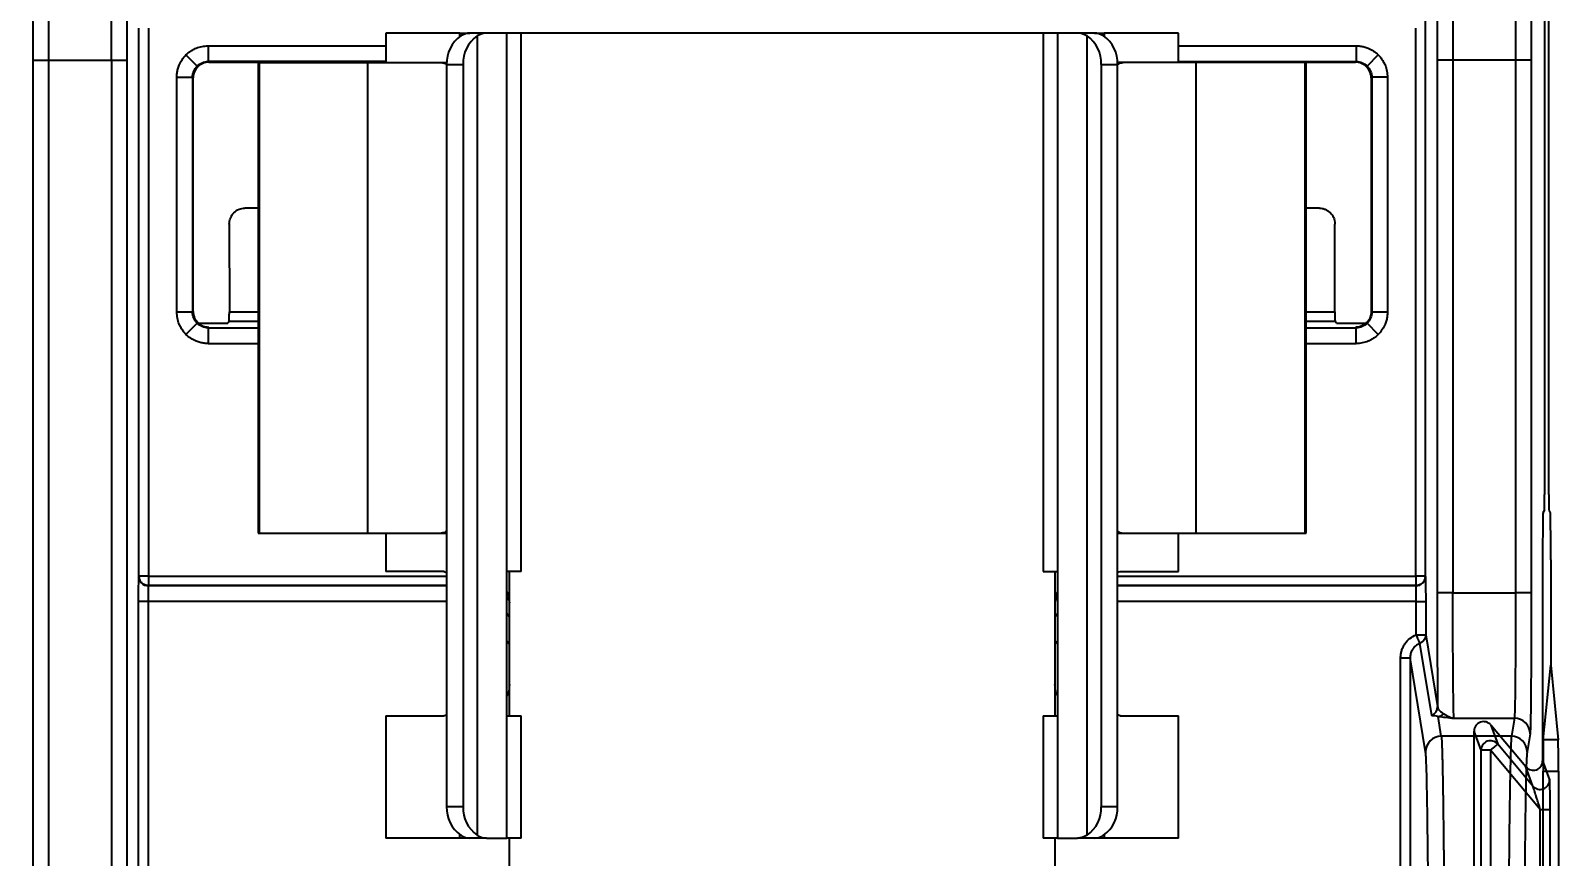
# Model space of a CAD drawing. Header units: inches. Extents: x 897.4 to 914.4, y -8.5 to 2.5.
# Drawn here: x 902.422 to 903.381, y -1.196 to -0.677 of the extents above; entities that cross this region are included whole.
import ezdxf

# ---------------------------------------------------------------- set-up
doc = ezdxf.new("R2010")
doc.units = ezdxf.units.IN
doc.header["$LTSCALE"] = 4
doc.header["$MEASUREMENT"] = 0
doc.layers.get('0').update_dxf_attribs({"linetype": 'CONTINUOUS'})
doc.layers.get('DEFPOINTS').update_dxf_attribs({"linetype": 'CONTINUOUS'})
doc.layers.add('DIMENSIONS', color=140, linetype='CONTINUOUS')
doc.styles.get("Standard").update_dxf_attribs({"font": 'romans.shx'})
doc.dimstyles.get("Standard").update_dxf_attribs({"dimtxt": 0.15, "dimasz": 0.18, "dimexe": 0.0625, "dimexo": 0.125, "dimgap": 0.0625, "dimtad": 0, "dimtih": 1, "dimtoh": 1, "dimzin": 0, "dimdsep": 46, "dimtxsty": 'Standard', "dimcen": 0.09, "dimadec": 0, "dimazin": 0, "dimtfac": 1, "dimtofl": 0, "dimtmove": 0, "dimatfit": 3, "dimfxl": 1, "dimtolj": 1, "dimtzin": 0, "dimarcsym": 0})

# ---------------------------------------------------------------- blocks, each defined once
blk = doc.blocks.new('*D13')
at = {"layer": 'DEFPOINTS', "color": 0}
for p in [(901.68601, -0.17773), (902.1819, -0.17773), (901.68601, -2.29483)]:
    blk.add_point(p, dxfattribs=at)
at = {"layer": 'DIMENSIONS', "color": 0, "lineweight": -2}
for p, q in [((901.68601, -0.30273), (901.68601, -2.35733)), ((902.1819, -0.30273), (902.1819, -2.35733)), ((901.86601, -2.29483), (902.0019, -2.29483)), ((902.1819, -2.29483), (902.3619, -2.29483))]:
    blk.add_line(p, q, dxfattribs=at)
at = {"layer": 'DIMENSIONS', "color": 0}
for points in [[(901.86601, -2.26483), (901.86601, -2.32483), (901.68601, -2.29483)], [(902.0019, -2.26483), (902.0019, -2.32483), (902.1819, -2.29483)]]:
    blk.add_solid(points, dxfattribs=at)
at = {"layer": 'DIMENSIONS', "color": 0, "insert": (902.83154, -2.29483), "char_height": 0.15, "attachment_point": 5}
blk.add_mtext('\\A1;0.50\\P [12.6]', dxfattribs=at)

msp = doc.modelspace()

# ---------------------------------------------------------------- linework, layer by layer
for p, q in [((903.37248, -0.57055), (903.37248, -0.96845)), ((903.37524, -0.96845), (903.37524, -0.57055)), ((903.29768, -0.6698), (903.29768, -1.01971)), ((902.4901, -1.01971), (902.4901, -0.67571)), ((902.49601, -0.67571), (902.49601, -1.01971)), ((902.6451, -0.67891), (902.6451, -0.69741)), ((902.69164, -0.67891), (902.6451, -0.67891)), ((902.69164, -0.67891), (902.69784, -0.67891)), ((902.69164, -0.68101), (902.69164, -0.67891)), ((902.70838, -0.67891), (902.69784, -0.67891)), ((902.70248, -0.68069), (902.70248, -1.18225)), ((902.72111, -0.67891), (902.70838, -0.67891)), ((902.72111, -1.18403), (902.72111, -0.67891)), ((902.73011, -0.67891), (902.72111, -0.67891)), ((902.73011, -1.0167), (902.73011, -0.67891)), ((903.05767, -0.67891), (902.73011, -0.67891)), ((903.05767, -0.67891), (903.05767, -1.0167)), ((903.06667, -0.67891), (903.05767, -0.67891)), ((903.06667, -0.67891), (903.06667, -1.18403)), ((903.0794, -0.67891), (903.06667, -0.67891)), ((903.08994, -0.67891), (903.0794, -0.67891)), ((903.0853, -1.18225), (903.0853, -0.68069)), ((903.08994, -0.67891), (903.09615, -0.67891)), ((903.14268, -0.67891), (903.09615, -0.67891)), ((903.09615, -0.67891), (903.09615, -0.68101)), ((903.14268, -0.69741), (903.14268, -0.67891)), ((903.29178, -1.01971), (903.29178, -0.67571)), ((902.53354, -0.68687), (902.53354, -0.69671)), ((902.53354, -0.68687), (902.6451, -0.68687)), ((903.14268, -0.68687), (903.25424, -0.68687)), ((903.25424, -0.68687), (903.25424, -0.69671)), ((902.42361, -1.31346), (902.42361, -0.69583)), ((902.42361, -0.69583), (902.43345, -0.69583)), ((902.43345, -0.69583), (902.47284, -0.69583)), ((902.43345, -1.31346), (902.43345, -0.69583)), ((902.47284, -0.69583), (902.47284, -1.31346)), ((902.47284, -0.69583), (902.48268, -0.69583)), ((902.48268, -1.31346), (902.48268, -0.69583)), ((902.53354, -0.69671), (902.53397, -0.69714)), ((902.6451, -0.69671), (902.53354, -0.69671)), ((902.53397, -0.69714), (902.6451, -0.69714)), ((902.56494, -0.69741), (902.56494, -0.99269)), ((902.56525, -0.69741), (902.56494, -0.69741)), ((902.56525, -0.99269), (902.56525, -0.69741)), ((902.56525, -0.69741), (902.56527, -0.69741)), ((902.56527, -0.99269), (902.56527, -0.69741)), ((902.56554, -0.69741), (902.56527, -0.69741)), ((902.56554, -0.69741), (902.56554, -0.99269)), ((902.56554, -0.69741), (902.63387, -0.69741)), ((902.63387, -0.99269), (902.63387, -0.69741)), ((902.63387, -0.69741), (902.67976, -0.69741)), ((902.67976, -0.69741), (902.6833, -0.69741)), ((902.68327, -0.69859), (902.69361, -0.69859)), ((902.68327, -0.69859), (902.68327, -1.16434)), ((902.69361, -0.69859), (902.69361, -1.16434)), ((903.09418, -0.69859), (903.09418, -1.16434)), ((903.09418, -0.69859), (903.10451, -0.69859)), ((903.10803, -0.69741), (903.10449, -0.69741)), ((903.10451, -1.16434), (903.10451, -0.69859)), ((903.15391, -0.69741), (903.10803, -0.69741)), ((903.14268, -0.69671), (903.25424, -0.69671)), ((903.14268, -0.69714), (903.25381, -0.69714)), ((903.15391, -0.99269), (903.15391, -0.69741)), ((903.22224, -0.69741), (903.15391, -0.69741)), ((903.22224, -0.99269), (903.22224, -0.69741)), ((903.22285, -0.69741), (903.22224, -0.69741)), ((903.22285, -0.99269), (903.22285, -0.69741)), ((903.25381, -0.69714), (903.25424, -0.69671)), ((903.26816, -0.69263), (903.2612, -0.69959)), ((903.30511, -0.69583), (903.30511, -1.03021)), ((903.31495, -0.69583), (903.30511, -0.69583)), ((903.31495, -0.69583), (903.31495, -1.03021)), ((903.35433, -0.69583), (903.31495, -0.69583)), ((903.35433, -0.69583), (903.35433, -1.03021)), ((903.36417, -0.69583), (903.35433, -0.69583)), ((903.36417, -0.69583), (903.36417, -1.03021)), ((902.51386, -0.85402), (902.51386, -0.70655)), ((902.51386, -0.70655), (902.5237, -0.70655)), ((902.5237, -0.70655), (902.5237, -0.85402)), ((902.52413, -0.70698), (902.5237, -0.70655)), ((902.52413, -0.85359), (902.52413, -0.70698)), ((903.26408, -0.70655), (903.26365, -0.70698)), ((903.26365, -0.70698), (903.26365, -0.85359)), ((903.26408, -0.70655), (903.26408, -0.85402)), ((903.27392, -0.70655), (903.26408, -0.70655)), ((903.27392, -0.70655), (903.27392, -0.85402)), ((902.56494, -0.78873), (902.55664, -0.78873)), ((903.23114, -0.78873), (903.22285, -0.78873)), ((902.54681, -0.79879), (902.54684, -0.85379)), ((903.24095, -0.85379), (903.24097, -0.79879)), ((902.5237, -0.85402), (902.52413, -0.85359)), ((903.26365, -0.85359), (903.26408, -0.85402)), ((902.5237, -0.85402), (902.51386, -0.85402)), ((902.52763, -0.86094), (902.54579, -0.86094)), ((902.54678, -0.85995), (902.54579, -0.86094)), ((902.56494, -0.85995), (902.54678, -0.85995)), ((902.54684, -0.85379), (902.56494, -0.85379)), ((903.22285, -0.85379), (903.24095, -0.85379)), ((903.241, -0.85995), (903.22285, -0.85995)), ((903.24095, -0.85379), (903.24095, -0.85404)), ((903.24199, -0.86094), (903.241, -0.85995)), ((903.24199, -0.86094), (903.26014, -0.86094)), ((903.26816, -0.86794), (903.2612, -0.86098)), ((903.27392, -0.85402), (903.26408, -0.85402)), ((902.53354, -0.86343), (902.53397, -0.86343)), ((902.53397, -0.86343), (902.53354, -0.86386)), ((902.53354, -0.86386), (902.53354, -0.87371)), ((902.53354, -0.86386), (902.56494, -0.86386)), ((903.22285, -0.86386), (903.25424, -0.86386)), ((903.25424, -0.86386), (903.25381, -0.86343)), ((903.25381, -0.86343), (903.25424, -0.86343)), ((903.25424, -0.87371), (903.25424, -0.86386)), ((902.53354, -0.87371), (902.56494, -0.87371)), ((903.22285, -0.87371), (903.25424, -0.87371)), ((903.3724, -0.97829), (903.37155, -0.97998)), ((903.37617, -0.97998), (903.37533, -0.97829)), ((902.56494, -0.99269), (902.56525, -0.99269)), ((902.56527, -0.99269), (902.56525, -0.99269)), ((902.56527, -0.99269), (902.56554, -0.99269)), ((902.56554, -0.99269), (902.63387, -0.99269)), ((902.63387, -0.99269), (902.67976, -0.99269)), ((902.6451, -0.99269), (902.6451, -1.0167)), ((902.67976, -0.99269), (902.68327, -0.99269)), ((903.10451, -0.99269), (903.10803, -0.99269)), ((903.10803, -0.99269), (903.15391, -0.99269)), ((903.14268, -1.0167), (903.14268, -0.99269)), ((903.15391, -0.99269), (903.22224, -0.99269)), ((903.22224, -0.99269), (903.22285, -0.99269)), ((902.68161, -1.0167), (902.6451, -1.0167)), ((902.68161, -1.0167), (902.68327, -1.01728)), ((902.73011, -1.0167), (902.72111, -1.0167)), ((902.72263, -1.03639), (902.72263, -1.0167)), ((903.05767, -1.0167), (903.06667, -1.0167)), ((903.06515, -1.0167), (903.06515, -1.03639)), ((903.10451, -1.01708), (903.10617, -1.0167)), ((903.10617, -1.0167), (903.14268, -1.0167)), ((903.3713, -1.0095), (903.3713, -1.1356)), ((903.37642, -1.0095), (903.37642, -1.07558)), ((902.49002, -1.01979), (902.4901, -1.01971)), ((902.49601, -1.01971), (902.4901, -1.01971)), ((902.49601, -1.02561), (902.49592, -1.0257)), ((902.68327, -1.0257), (902.49592, -1.0257)), ((902.49601, -1.01971), (902.49601, -1.02561)), ((902.49601, -1.01971), (902.68327, -1.01971)), ((902.68327, -1.02561), (902.49601, -1.02561)), ((903.10451, -1.01971), (903.29178, -1.01971)), ((903.29178, -1.02561), (903.10451, -1.02561)), ((903.29186, -1.0257), (903.10451, -1.0257)), ((903.29768, -1.01971), (903.29178, -1.01971)), ((903.29178, -1.01971), (903.29178, -1.02561)), ((903.29186, -1.0257), (903.29178, -1.02561)), ((903.29768, -1.01971), (903.29777, -1.01979)), ((902.48988, -1.20674), (902.48988, -1.03554)), ((902.49579, -1.03554), (902.48988, -1.03554)), ((902.49579, -1.03554), (902.49579, -1.20674)), ((902.68327, -1.03554), (902.49579, -1.03554)), ((902.72111, -1.03286), (902.72241, -1.03473)), ((903.06537, -1.03473), (903.06667, -1.03286)), ((903.292, -1.03554), (903.10451, -1.03554)), ((903.292, -1.0564), (903.292, -1.03554)), ((903.292, -1.03554), (903.2979, -1.03554)), ((903.2979, -1.03554), (903.2979, -1.0564)), ((903.31495, -1.03021), (903.30511, -1.03021)), ((903.31495, -1.03021), (903.35433, -1.03021)), ((903.36417, -1.03021), (903.35433, -1.03021)), ((902.72263, -1.04533), (902.72111, -1.04316)), ((902.72263, -1.04548), (902.72111, -1.0433)), ((902.72263, -1.08757), (902.72263, -1.03639)), ((903.06515, -1.03639), (903.06515, -1.08757)), ((903.06667, -1.04316), (903.06515, -1.04533)), ((903.06667, -1.0433), (903.06515, -1.04548)), ((902.72263, -1.06264), (902.72111, -1.06046)), ((903.06667, -1.06046), (903.06515, -1.06264)), ((903.292, -1.0564), (903.2979, -1.0564)), ((903.30173, -1.10701), (903.29421, -1.06187)), ((903.2979, -1.0564), (903.30542, -1.10155)), ((903.28215, -1.07102), (903.28806, -1.07102)), ((903.28215, -1.20674), (903.28215, -1.07102)), ((903.28806, -1.07102), (903.28806, -1.20674)), ((903.29788, -1.12998), (903.28806, -1.07102)), ((903.37176, -1.12237), (903.37642, -1.07558)), ((903.37642, -1.07558), (903.38109, -1.12237)), ((902.72263, -1.10726), (902.72263, -1.08757)), ((903.06515, -1.08757), (903.06515, -1.10726)), ((902.6451, -1.10726), (902.6451, -1.18403)), ((902.6451, -1.10726), (902.68161, -1.10726)), ((902.68327, -1.10688), (902.68161, -1.10726)), ((902.72111, -1.10726), (902.73011, -1.10726)), ((902.73011, -1.18403), (902.73011, -1.10726)), ((903.05767, -1.10726), (903.05767, -1.18403)), ((903.05767, -1.10726), (903.06667, -1.10726)), ((903.10617, -1.10726), (903.10451, -1.10668)), ((903.10617, -1.10726), (903.14268, -1.10726)), ((903.14268, -1.18403), (903.14268, -1.10726)), ((903.30772, -1.12016), (903.30564, -1.10766)), ((903.31568, -1.10884), (903.3536, -1.10884)), ((903.3536, -1.10884), (903.35171, -1.12016)), ((903.35171, -1.12016), (903.30772, -1.12016)), ((903.33272, -1.12885), (903.32836, -1.11687)), ((903.32836, -1.3252), (903.32836, -1.11687)), ((903.33879, -1.11308), (903.34315, -1.12506)), ((903.36087, -1.1394), (903.33879, -1.11308)), ((903.36344, -1.11867), (903.36156, -1.12998)), ((903.33272, -1.31322), (903.33272, -1.12885)), ((903.33862, -1.12885), (903.33272, -1.12885)), ((903.33862, -1.12885), (903.33862, -1.31322)), ((903.36986, -1.16608), (903.33862, -1.12885)), ((903.36523, -1.15138), (903.34315, -1.12506)), ((903.38109, -1.12237), (903.37176, -1.12237)), ((903.36523, -1.15138), (903.36087, -1.1394)), ((903.3713, -1.1356), (903.37566, -1.14758)), ((903.3716, -1.30009), (903.3716, -1.14198)), ((903.3716, -1.14198), (903.38125, -1.14198)), ((903.38125, -1.14198), (903.38125, -1.30009)), ((902.69361, -1.16434), (902.68327, -1.16434)), ((903.10451, -1.16434), (903.09418, -1.16434)), ((903.36986, -1.27599), (903.36986, -1.16608)), ((903.36986, -1.16608), (903.37576, -1.16608)), ((903.37576, -1.16608), (903.37576, -1.27599)), ((902.69164, -1.18403), (902.6451, -1.18403)), ((902.69164, -1.18403), (902.69164, -1.18193)), ((902.69784, -1.18403), (902.69164, -1.18403)), ((902.70838, -1.18403), (902.69784, -1.18403)), ((902.70838, -1.18403), (902.72111, -1.18403)), ((902.73011, -1.18403), (902.72111, -1.18403)), ((902.72263, -1.21273), (902.72263, -1.18403)), ((903.06667, -1.18403), (903.05767, -1.18403)), ((903.06515, -1.18403), (903.06515, -1.21273)), ((903.06667, -1.18403), (903.0794, -1.18403)), ((903.08994, -1.18403), (903.0794, -1.18403)), ((903.09615, -1.18403), (903.08994, -1.18403)), ((903.09615, -1.18193), (903.09615, -1.18403)), ((903.14268, -1.18403), (903.09615, -1.18403))]:
    msp.add_line(p, q)
at = {"flags": 128}
for points in [[(902.51962, -0.69263), (902.52097, -0.69398), (902.52227, -0.69528), (902.52346, -0.69647), (902.52451, -0.69752), (902.52538, -0.69839), (902.52603, -0.69904), (902.52643, -0.69944), (902.52658, -0.69959)], [(902.52658, -0.86098), (902.52643, -0.86113), (902.52603, -0.86154), (902.52538, -0.86218), (902.52451, -0.86305), (902.52346, -0.8641), (902.52227, -0.8653), (902.52097, -0.86659), (902.51962, -0.86794)], [(903.34315, -1.12506), (903.34305, -1.12513), (903.34279, -1.12535), (903.34237, -1.12571), (903.34181, -1.12618), (903.34112, -1.12675), (903.34034, -1.12741), (903.3395, -1.12812), (903.33862, -1.12885)]]:
    msp.add_lwpolyline(points, dxfattribs=at)
for centre, radius, start, end in [((902.70387, -0.69765), 0.02062, 124.64028, 182.61467), ((902.7142, -0.69765), 0.02062, 124.64055, 182.61458), ((903.07358, -0.69765), 0.02062, 357.38527, 55.35969), ((903.08392, -0.69765), 0.02062, 357.38531, 55.35965), ((902.49592, -1.01979), 0.00591, 180.00471, 269.99494), ((903.29186, -1.01979), 0.00591, 270.00514, 359.99478), ((903.29952, -1.10154), 0.0059, 291.9697, 359.94907), ((903.30549, -1.10223), 0.00543, 271.56876, 314.80381), ((903.3536, -1.11868), 0.00984, 0.06882, 90.00764), ((903.30772, -1.13), 0.00984, 89.99228, 179.9312), ((903.35172, -1.13), 0.00984, 0.06871, 90.00775), ((903.33862, -1.12885), 0.00591, 40.02152, 179.97846), ((903.36975, -1.14758), 0.00591, 220.02168, 359.9783), ((902.70387, -1.16528), 0.02062, 177.38531, 235.35977), ((902.7142, -1.16528), 0.02062, 177.38539, 235.35949), ((903.07358, -1.16528), 0.02062, 304.64026, 2.61476), ((903.08392, -1.16528), 0.02062, 304.6403, 2.61472)]:
    msp.add_arc(centre, radius, start, end)
for centre, major_axis, ratio, start_param, end_param in [((903.3724, -0.96845), (0, 0.00984), 0.008727, 3.159046, 4.712389), ((903.37533, -0.96845), (0, 0.00984), 0.008727, 1.570796, 3.124139), ((903.37156, -1.0095), (0, 0.02953), 0.008727, 0.017453, 1.570796), ((903.37617, -1.0095), (0, 0.02953), 0.008727, 4.712389, 6.265732), ((903.33426, -1.11687), (-0.00202, 0.00555), 0.999675, 5.061559, 7.504811), ((903.37177, -1.14198), (0, 0.01969), 0.008727, 0.08727, 1.570796), ((903.38107, -1.14198), (0, 0.01969), 0.008727, 4.712389, 6.195916), ((903.36539, -1.1356), (0.00202, -0.00555), 0.999675, 5.061559, 7.504811)]:
    msp.add_ellipse(centre, major_axis=major_axis, ratio=ratio, start_param=start_param, end_param=end_param)
for points, knots in [([(902.43345, -0.69583), (902.43345, -0.6863), (902.43344, -0.67678), (902.43339, -0.65897), (902.43335, -0.65069), (902.43325, -0.63644), (902.43319, -0.63048), (902.43306, -0.62165), (902.43299, -0.61878), (902.43292, -0.61765)], [0, 0, 0, 0, 0.25, 0.25, 0.5, 0.5, 0.75, 0.75, 1, 1, 1, 1]), ([(902.47284, -0.69583), (902.47284, -0.69394), (902.47284, -0.69011), (902.47284, -0.68429), (902.47285, -0.67834), (902.47287, -0.6723), (902.47289, -0.66622), (902.47291, -0.66016), (902.47294, -0.65419), (902.47297, -0.64837), (902.473, -0.64278), (902.47304, -0.63751), (902.47309, -0.63264), (902.47313, -0.62825), (902.47319, -0.62445), (902.47324, -0.62134), (902.4733, -0.61894), (902.47334, -0.61808), (902.47337, -0.61765)], [0, 0, 0, 0, 0.049462, 0.100663, 0.153603, 0.208281, 0.264698, 0.322853, 0.382746, 0.444378, 0.507748, 0.572856, 0.639702, 0.708287, 0.778608, 0.850668, 0.924465, 1, 1, 1, 1]), ([(903.31442, -0.61765), (903.31443, -0.61792), (903.31446, -0.61845), (903.3145, -0.61977), (903.31454, -0.62142), (903.31458, -0.62342), (903.31462, -0.62574), (903.31465, -0.62834), (903.31468, -0.6312), (903.31471, -0.63429), (903.31474, -0.63759), (903.31477, -0.64106), (903.31479, -0.64469), (903.31481, -0.64844), (903.31484, -0.65229), (903.31486, -0.65623), (903.31487, -0.66022), (903.31489, -0.66425), (903.3149, -0.6683), (903.31491, -0.67235), (903.31492, -0.67638), (903.31493, -0.68038), (903.31494, -0.68433), (903.31494, -0.68823), (903.31495, -0.69205), (903.31495, -0.69458), (903.31495, -0.69583)], [0, 0, 0, 0, 0.050554, 0.100335, 0.149343, 0.197578, 0.245041, 0.291731, 0.337648, 0.382793, 0.427164, 0.470763, 0.513589, 0.555643, 0.596923, 0.637431, 0.677166, 0.716128, 0.754317, 0.791733, 0.828376, 0.864247, 0.899344, 0.933669, 0.967221, 1, 1, 1, 1]), ([(903.35486, -0.61765), (903.35479, -0.61878), (903.35472, -0.62165), (903.35459, -0.63048), (903.35453, -0.63644), (903.35443, -0.65069), (903.3544, -0.65897), (903.35434, -0.67678), (903.35433, -0.6863), (903.35433, -0.69583)], [0, 0, 0, 0, 0.25, 0.25, 0.5, 0.5, 0.75, 0.75, 1, 1, 1, 1]), ([(902.42361, -0.69583), (902.42361, -0.69421), (902.42361, -0.69099), (902.4236, -0.68619), (902.4236, -0.68144), (902.42359, -0.67676), (902.42357, -0.6696), (902.42353, -0.6603), (902.42346, -0.64984), (902.42338, -0.64096), (902.42329, -0.6349), (902.42322, -0.63103), (902.42315, -0.62864), (902.4231, -0.62783), (902.42308, -0.62742)], [0, 0, 0, 0, 0.04854, 0.096737, 0.144829, 0.193058, 0.241663, 0.370746, 0.500036, 0.629122, 0.758414, 0.839083, 0.919241, 1, 1, 1, 1]), ([(902.48268, -0.69583), (902.48268, -0.68749), (902.48269, -0.67916), (902.48274, -0.66358), (902.48278, -0.65633), (902.48288, -0.64387), (902.48294, -0.63865), (902.48306, -0.63092), (902.48314, -0.62841), (902.48321, -0.62742)], [0, 0, 0, 0, 0.25, 0.25, 0.5, 0.5, 0.75, 0.75, 1, 1, 1, 1]), ([(903.30458, -0.62742), (903.30465, -0.62841), (903.30472, -0.63092), (903.30485, -0.63865), (903.30491, -0.64387), (903.305, -0.65633), (903.30504, -0.66358), (903.30509, -0.67916), (903.30511, -0.68749), (903.30511, -0.69583)], [0, 0, 0, 0, 0.25, 0.25, 0.5, 0.5, 0.75, 0.75, 1, 1, 1, 1]), ([(903.3647, -0.62742), (903.36469, -0.62764), (903.36466, -0.62809), (903.36462, -0.62918), (903.36458, -0.63057), (903.36454, -0.6323), (903.36448, -0.63547), (903.36441, -0.64095), (903.36432, -0.64983), (903.36426, -0.66029), (903.36421, -0.67056), (903.36419, -0.67983), (903.36418, -0.68777), (903.36417, -0.69314), (903.36417, -0.69583)], [0, 0, 0, 0, 0.048542, 0.09674, 0.144834, 0.193065, 0.241671, 0.370757, 0.500048, 0.629132, 0.758422, 0.839089, 0.919244, 1, 1, 1, 1]), ([(902.51962, -0.69263), (902.52025, -0.69205), (902.52151, -0.69088), (902.52367, -0.68946), (902.52636, -0.68813), (902.52967, -0.68708), (902.53225, -0.68694), (902.53354, -0.68687)], [0, 0, 0, 0, 0.1665538, 0.332327, 0.5001878, 0.7493631, 1, 1, 1, 1]), ([(903.25424, -0.68687), (903.2551, -0.6869), (903.25681, -0.68696), (903.25934, -0.68749), (903.26219, -0.68845), (903.26527, -0.69005), (903.26719, -0.69177), (903.26816, -0.69263)], [0, 0, 0, 0, 0.166559, 0.332336, 0.500198, 0.749371, 1, 1, 1, 1]), ([(902.51386, -0.70655), (902.51389, -0.70569), (902.51395, -0.70398), (902.51448, -0.70145), (902.51544, -0.69861), (902.51704, -0.69552), (902.51876, -0.6936), (902.51962, -0.69263)], [0, 0, 0, 0, 0.1665593, 0.3323359, 0.5001978, 0.7493706, 1, 1, 1, 1]), ([(902.53397, -0.69714), (902.53333, -0.69718), (902.53204, -0.69725), (902.53018, -0.69784), (902.52847, -0.69875), (902.52697, -0.69998), (902.52574, -0.70148), (902.52483, -0.70319), (902.52424, -0.70505), (902.52417, -0.70634), (902.52413, -0.70698)], [0, 0, 0, 0, 0.125002, 0.250002, 0.375001, 0.5, 0.624999, 0.749998, 0.874998, 1, 1, 1, 1]), ([(903.10451, -0.69879), (903.10491, -0.69846), (903.10603, -0.6975), (903.10724, -0.69745), (903.10803, -0.69741)], [0, 0, 0, 0, 0.350264, 1, 1, 1, 1]), ([(903.26365, -0.70698), (903.26361, -0.70634), (903.26354, -0.70505), (903.26296, -0.70319), (903.26205, -0.70148), (903.26081, -0.69998), (903.25931, -0.69875), (903.2576, -0.69784), (903.25574, -0.69725), (903.25445, -0.69718), (903.25381, -0.69714)], [0, 0, 0, 0, 0.125002, 0.250002, 0.375001, 0.5, 0.624999, 0.749998, 0.874998, 1, 1, 1, 1]), ([(903.26816, -0.69263), (903.26874, -0.69326), (903.26991, -0.69452), (903.27133, -0.69668), (903.27266, -0.69937), (903.27371, -0.70268), (903.27385, -0.70526), (903.27392, -0.70655)], [0, 0, 0, 0, 0.166554, 0.332327, 0.500188, 0.749363, 1, 1, 1, 1]), ([(902.54681, -0.79879), (902.54685, -0.79814), (902.54692, -0.79691), (902.54741, -0.79521), (902.54807, -0.79378), (902.54884, -0.79262), (902.55027, -0.79097), (902.5528, -0.78917), (902.55538, -0.78888), (902.55664, -0.78873)], [0, 0, 0, 0, 0.124614, 0.237435, 0.338467, 0.427718, 0.505205, 0.759277, 1, 1, 1, 1]), ([(903.23114, -0.78873), (903.23176, -0.78877), (903.23302, -0.78884), (903.23486, -0.78941), (903.2366, -0.79034), (903.23848, -0.79191), (903.24045, -0.79466), (903.24078, -0.79729), (903.24097, -0.79879)], [0, 0, 0, 0, 0.1193715, 0.2419341, 0.3678897, 0.4974239, 0.7124005, 1, 1, 1, 1]), ([(902.52413, -0.85359), (902.52417, -0.85422), (902.52424, -0.85548), (902.52479, -0.85729), (902.52566, -0.85897), (902.52684, -0.86045), (902.52827, -0.86168), (902.5299, -0.86261), (902.53168, -0.86324), (902.53292, -0.86336), (902.53354, -0.86342)], [0, 0, 0, 0, 0.125633, 0.251084, 0.376353, 0.501442, 0.62635, 0.751079, 0.875629, 1, 1, 1, 1]), ([(903.26365, -0.85359), (903.26362, -0.85423), (903.26356, -0.85548), (903.26302, -0.85728), (903.26215, -0.85895), (903.26096, -0.86044), (903.25949, -0.86172), (903.25782, -0.86264), (903.25605, -0.86325), (903.25484, -0.86337), (903.25424, -0.86342)], [0, 0, 0, 0, 0.126854, 0.249349, 0.372246, 0.500264, 0.628407, 0.759536, 0.879045, 1, 1, 1, 1]), ([(902.51962, -0.86794), (902.51904, -0.86731), (902.51787, -0.86606), (902.51645, -0.86389), (902.51512, -0.8612), (902.51407, -0.85789), (902.51393, -0.85531), (902.51386, -0.85402)], [0, 0, 0, 0, 0.166554, 0.332327, 0.500188, 0.749363, 1, 1, 1, 1]), ([(902.54678, -0.85995), (902.54679, -0.85991), (902.5468, -0.85983), (902.54681, -0.85917), (902.54682, -0.858), (902.54683, -0.85618), (902.54684, -0.85459), (902.54684, -0.85379)], [0, 0, 0, 0, 0.168331, 0.331062, 0.500803, 0.749603, 1, 1, 1, 1]), ([(903.24095, -0.85404), (903.24095, -0.85456), (903.24095, -0.85558), (903.24095, -0.85702), (903.24096, -0.85843), (903.24098, -0.8597), (903.24099, -0.85987), (903.241, -0.85995)], [0, 0, 0, 0, 0.1681952, 0.3311471, 0.5007486, 0.7495789, 1, 1, 1, 1]), ([(903.27392, -0.85402), (903.27389, -0.85488), (903.27383, -0.85659), (903.27331, -0.85913), (903.27234, -0.86197), (903.27075, -0.86505), (903.26902, -0.86698), (903.26816, -0.86794)], [0, 0, 0, 0, 0.1665593, 0.3323359, 0.5001978, 0.7493706, 1, 1, 1, 1]), ([(902.53354, -0.87371), (902.53269, -0.87367), (902.53097, -0.87361), (902.52844, -0.87309), (902.5256, -0.87212), (902.52251, -0.87053), (902.52059, -0.8688), (902.51962, -0.86794)], [0, 0, 0, 0, 0.166559, 0.332336, 0.500198, 0.749371, 1, 1, 1, 1]), ([(903.26816, -0.86794), (903.26753, -0.86852), (903.26627, -0.86969), (903.26411, -0.87111), (903.26142, -0.87244), (903.25811, -0.87349), (903.25553, -0.87363), (903.25424, -0.87371)], [0, 0, 0, 0, 0.166554, 0.332327, 0.500188, 0.749363, 1, 1, 1, 1]), ([(902.68327, -0.99131), (902.68288, -0.99165), (902.68175, -0.9926), (902.68054, -0.99266), (902.67976, -0.99269)], [0, 0, 0, 0, 0.350264, 1, 1, 1, 1]), ([(903.10451, -0.99131), (903.10491, -0.99165), (903.10603, -0.9926), (903.10724, -0.99266), (903.10803, -0.99269)], [0, 0, 0, 0, 0.350264, 1, 1, 1, 1]), ([(902.48988, -1.03554), (902.48988, -1.03489), (902.48988, -1.03358), (902.48988, -1.03164), (902.48989, -1.02837), (902.48991, -1.02506), (902.48994, -1.02234), (902.48997, -1.02089), (902.48999, -1.01997), (902.49001, -1.01985), (902.49002, -1.01979)], [0, 0, 0, 0, 0.0797399, 0.1595151, 0.2405663, 0.49938, 0.6279733, 0.7595647, 0.8790578, 1, 1, 1, 1]), ([(902.49601, -1.02561), (902.4959, -1.02561), (902.49573, -1.02561), (902.49537, -1.02558), (902.49473, -1.0255), (902.49341, -1.02512), (902.4919, -1.02411), (902.49045, -1.02221), (902.49023, -1.02066), (902.4901, -1.01971)], [0, 0, 0, 0, 0.032671, 0.057605, 0.117135, 0.241141, 0.500843, 0.6945, 1, 1, 1, 1]), ([(902.49592, -1.0257), (902.4959, -1.02572), (902.49588, -1.02679), (902.49583, -1.03043), (902.49581, -1.03298), (902.49579, -1.03554)], [0, 0, 0, 0, 0.5, 0.5, 1, 1, 1, 1]), ([(903.29768, -1.01971), (903.29764, -1.02023), (903.29757, -1.02118), (903.29708, -1.02238), (903.29653, -1.02325), (903.29561, -1.0243), (903.29437, -1.02512), (903.29305, -1.0255), (903.29242, -1.02558), (903.29206, -1.02561), (903.29188, -1.02561), (903.29178, -1.02561)], [0, 0, 0, 0, 0.1675145, 0.3068189, 0.4178439, 0.5005348, 0.7595228, 0.8831874, 0.9425533, 0.9657731, 1, 1, 1, 1]), ([(903.292, -1.03554), (903.29197, -1.03298), (903.29195, -1.03043), (903.29191, -1.02679), (903.29188, -1.02572), (903.29186, -1.0257)], [0, 0, 0, 0, 0.5, 0.5, 1, 1, 1, 1]), ([(903.29777, -1.01979), (903.29777, -1.01982), (903.29778, -1.01988), (903.2978, -1.02028), (903.29783, -1.02135), (903.29786, -1.02355), (903.29788, -1.02686), (903.29789, -1.02964), (903.2979, -1.03258), (903.2979, -1.03455), (903.2979, -1.03554)], [0, 0, 0, 0, 0.079743, 0.159521, 0.240575, 0.499392, 0.627985, 0.759573, 0.879062, 1, 1, 1, 1]), ([(902.72111, -1.02943), (902.72143, -1.03006), (902.72251, -1.03221), (902.72258, -1.03466), (902.72263, -1.03639)], [0, 0, 0, 0, 0.291692, 1, 1, 1, 1]), ([(903.06667, -1.02943), (903.06636, -1.03006), (903.06527, -1.03221), (903.0652, -1.03466), (903.06515, -1.03639)], [0, 0, 0, 0, 0.291693, 1, 1, 1, 1]), ([(903.30511, -1.03021), (903.30511, -1.04403), (903.30513, -1.05784), (903.30524, -1.08251), (903.30532, -1.09335), (903.30542, -1.10155)], [0, 0, 0, 0, 0.5, 0.5, 1, 1, 1, 1]), ([(903.31568, -1.10884), (903.31558, -1.10832), (903.31549, -1.10589), (903.31531, -1.09754), (903.31523, -1.09164), (903.31509, -1.07718), (903.31504, -1.06864), (903.31497, -1.05013), (903.31495, -1.04017), (903.31495, -1.03021)], [0, 0, 0, 0, 0.25, 0.25, 0.5, 0.5, 0.75, 0.75, 1, 1, 1, 1]), ([(903.35433, -1.03021), (903.35433, -1.04017), (903.35431, -1.05013), (903.35424, -1.06864), (903.35419, -1.07718), (903.35405, -1.09164), (903.35397, -1.09754), (903.35379, -1.10589), (903.3537, -1.10832), (903.3536, -1.10884)], [0, 0, 0, 0, 0.25, 0.25, 0.5, 0.5, 0.75, 0.75, 1, 1, 1, 1]), ([(903.36417, -1.03021), (903.36417, -1.03202), (903.36417, -1.03562), (903.36417, -1.041), (903.36416, -1.04631), (903.36415, -1.05157), (903.36414, -1.05676), (903.36411, -1.06565), (903.36406, -1.07776), (903.36396, -1.09156), (903.36385, -1.10307), (903.36373, -1.1106), (903.36363, -1.11515), (903.36353, -1.11774), (903.36347, -1.11836), (903.36344, -1.11867)], [0, 0, 0, 0, 0.040373, 0.080455, 0.120394, 0.160341, 0.200447, 0.240862, 0.370379, 0.500048, 0.629567, 0.759239, 0.839661, 0.919512, 1, 1, 1, 1]), ([(903.28215, -1.07102), (903.28219, -1.07023), (903.28225, -1.06868), (903.28278, -1.0664), (903.28362, -1.06422), (903.28518, -1.06152), (903.28779, -1.0585), (903.29059, -1.0571), (903.292, -1.0564)], [0, 0, 0, 0, 0.126067, 0.249684, 0.373666, 0.500802, 0.749691, 1, 1, 1, 1]), ([(903.29421, -1.06187), (903.29363, -1.06215), (903.2924, -1.06273), (903.29075, -1.06412), (903.28932, -1.06598), (903.28827, -1.06834), (903.28813, -1.0701), (903.28806, -1.07102)], [0, 0, 0, 0, 0.165695, 0.348525, 0.548514, 0.765671, 1, 1, 1, 1]), ([(903.29421, -1.06187), (903.2942, -1.06183), (903.29418, -1.06173), (903.29398, -1.0612), (903.29354, -1.06025), (903.29293, -1.05862), (903.29235, -1.05724), (903.292, -1.0564)], [0, 0, 0, 0, 0.132047, 0.294727, 0.500978, 0.698763, 1, 1, 1, 1]), ([(903.2979, -1.0564), (903.29786, -1.05692), (903.29779, -1.05789), (903.29726, -1.05917), (903.2966, -1.06015), (903.29589, -1.06087), (903.29523, -1.06135), (903.29468, -1.06167), (903.29435, -1.06181), (903.29421, -1.06187)], [0, 0, 0, 0, 0.221253, 0.416477, 0.585592, 0.728531, 0.84525, 0.935733, 1, 1, 1, 1]), ([(902.72263, -1.08757), (902.72257, -1.08985), (902.7225, -1.09242), (902.72125, -1.09458), (902.72111, -1.09483)], [0, 0, 0, 0, 0.885348, 1, 1, 1, 1]), ([(903.06667, -1.09453), (903.06636, -1.0939), (903.06527, -1.09174), (903.0652, -1.0893), (903.06515, -1.08757)], [0, 0, 0, 0, 0.291693, 1, 1, 1, 1]), ([(903.30542, -1.10155), (903.30545, -1.10185), (903.30552, -1.10248), (903.30593, -1.10329), (903.30668, -1.10417), (903.30787, -1.10505), (903.30885, -1.10575), (903.30932, -1.10608)], [0, 0, 0, 0, 0.156768, 0.323439, 0.499399, 0.760409, 1, 1, 1, 1]), ([(903.30564, -1.10766), (903.30504, -1.10755), (903.30402, -1.10738), (903.30272, -1.10735), (903.30194, -1.10729), (903.3018, -1.1071), (903.30173, -1.10701)], [0, 0, 0, 0, 0.297415, 0.500548, 0.753628, 1, 1, 1, 1]), ([(903.30932, -1.10608), (903.30967, -1.10633), (903.31063, -1.107), (903.31229, -1.10783), (903.31408, -1.10849), (903.31519, -1.10873), (903.31568, -1.10884)], [0, 0, 0, 0, 0.183258, 0.500053, 0.780536, 1, 1, 1, 1]), ([(903.30772, -1.12016), (903.30775, -1.12038), (903.30781, -1.12082), (903.3079, -1.12195), (903.30798, -1.12341), (903.30806, -1.12519), (903.30814, -1.12728), (903.30822, -1.12965), (903.3083, -1.13229), (903.30837, -1.13517), (903.30844, -1.13828), (903.30851, -1.14159), (903.30858, -1.14508), (903.30864, -1.14875), (903.30871, -1.15256), (903.30877, -1.15651), (903.30883, -1.16057), (903.30889, -1.16473), (903.30894, -1.16898), (903.30899, -1.17329), (903.30904, -1.17766), (903.30909, -1.18207), (903.30914, -1.18651), (903.30918, -1.19096), (903.30923, -1.19541), (903.30927, -1.19985), (903.3093, -1.20427), (903.30937, -1.21266), (903.30947, -1.22552), (903.30958, -1.24353), (903.30968, -1.26234), (903.30976, -1.28182), (903.30984, -1.30183), (903.3099, -1.32223), (903.30994, -1.34288), (903.30998, -1.36366), (903.31, -1.38445), (903.31, -1.39831), (903.31, -1.4052)], [0, 0, 0, 0, 0.024358, 0.048306, 0.071844, 0.094972, 0.11769, 0.139997, 0.161895, 0.183383, 0.204461, 0.225129, 0.245387, 0.265235, 0.284673, 0.303701, 0.322319, 0.340527, 0.358325, 0.375713, 0.392691, 0.409259, 0.425417, 0.441165, 0.456503, 0.471431, 0.485948, 0.500056, 0.552343, 0.604121, 0.655389, 0.706147, 0.756396, 0.806136, 0.855366, 0.904087, 0.952298, 1, 1, 1, 1]), ([(903.35171, -1.12016), (903.35141, -1.12205), (903.35111, -1.13086), (903.35056, -1.1611), (903.35031, -1.18252), (903.34989, -1.23492), (903.34972, -1.26588), (903.34949, -1.33297), (903.34944, -1.36907), (903.34944, -1.4052)], [0, 0, 0, 0, 0.25, 0.25, 0.5, 0.5, 0.75, 0.75, 1, 1, 1, 1]), ([(903.30016, -1.4052), (903.30016, -1.40193), (903.30016, -1.3954), (903.30015, -1.38562), (903.30015, -1.37587), (903.30013, -1.36614), (903.30011, -1.35119), (903.30007, -1.33116), (903.3, -1.30626), (903.29991, -1.28194), (903.29975, -1.25039), (903.29951, -1.21423), (903.29921, -1.18436), (903.29894, -1.16501), (903.29873, -1.15307), (903.29852, -1.14355), (903.29833, -1.13734), (903.29816, -1.13347), (903.29802, -1.13112), (903.29793, -1.13036), (903.29788, -1.12998)], [0, 0, 0, 0, 0.023446, 0.046851, 0.070245, 0.093658, 0.11712, 0.178916, 0.240761, 0.304953, 0.369193, 0.499999, 0.630807, 0.695, 0.759242, 0.82104, 0.882887, 0.921936, 0.960928, 1, 1, 1, 1]), ([(903.36156, -1.12998), (903.36153, -1.13019), (903.36147, -1.1306), (903.36139, -1.13165), (903.3613, -1.13302), (903.36122, -1.13475), (903.36109, -1.13794), (903.36092, -1.14355), (903.3607, -1.15306), (903.3605, -1.165), (903.36023, -1.18435), (903.35993, -1.21423), (903.35968, -1.25038), (903.35953, -1.28193), (903.35943, -1.30625), (903.35936, -1.33115), (903.35932, -1.3533), (903.35929, -1.3726), (903.35928, -1.38887), (903.35928, -1.39975), (903.35928, -1.4052)], [0, 0, 0, 0, 0.023447, 0.046853, 0.070248, 0.093662, 0.117124, 0.178923, 0.240769, 0.304962, 0.369204, 0.500011, 0.630818, 0.69501, 0.75925, 0.821046, 0.882891, 0.921939, 0.96093, 1, 1, 1, 1]), ([(903.37566, -1.14758), (903.37566, -1.14762), (903.37567, -1.1477), (903.37569, -1.14819), (903.3757, -1.1491), (903.37572, -1.1507), (903.37574, -1.15405), (903.37575, -1.15821), (903.37576, -1.16265), (903.37576, -1.16492), (903.37576, -1.16608)], [0, 0, 0, 0, 0.061656, 0.12487, 0.191754, 0.305439, 0.43307, 0.715509, 0.85549, 1, 1, 1, 1]), ([(903.36986, -1.16608), (903.3695, -1.16491), (903.36884, -1.16277), (903.36796, -1.15988), (903.36723, -1.15761), (903.3666, -1.15566), (903.36608, -1.15397), (903.36564, -1.15257), (903.36532, -1.15162), (903.36526, -1.15145), (903.36523, -1.15138)], [0, 0, 0, 0, 0.20931, 0.383703, 0.523256, 0.62813, 0.75352, 0.854555, 0.93453, 1, 1, 1, 1])]:
    msp.add_open_spline(points, degree=3, knots=knots)
for points in [[(902.69784, -0.67891), (902.69612, -0.67891), (902.69415, -0.6795), (902.69215, -0.68069)], [(902.70838, -0.67891), (902.7065, -0.67891), (902.70448, -0.67951), (902.70248, -0.68069)], [(903.0853, -0.68069), (903.0833, -0.67951), (903.08128, -0.67891), (903.0794, -0.67891)], [(903.09564, -0.68069), (903.09363, -0.6795), (903.09166, -0.67891), (903.08994, -0.67891)], [(902.5237, -0.70655), (902.5237, -0.70396), (902.52475, -0.70143), (902.52658, -0.69959)], [(902.52658, -0.69959), (902.52842, -0.69776), (902.53095, -0.69671), (902.53354, -0.69671)], [(902.67976, -0.69741), (902.68094, -0.69741), (902.68211, -0.69778), (902.68326, -0.69852)], [(903.25424, -0.69671), (903.25683, -0.69671), (903.25937, -0.69776), (903.2612, -0.69959)], [(903.2612, -0.69959), (903.26303, -0.70143), (903.26408, -0.70396), (903.26408, -0.70655)], [(902.52658, -0.86098), (902.52475, -0.85915), (902.5237, -0.85661), (902.5237, -0.85402)], [(902.53354, -0.86386), (902.53095, -0.86386), (902.52842, -0.86281), (902.52658, -0.86098)], [(903.2612, -0.86098), (903.25937, -0.86281), (903.25683, -0.86386), (903.25424, -0.86386)], [(903.26408, -0.85402), (903.26408, -0.85661), (903.26303, -0.85915), (903.2612, -0.86098)], [(903.30564, -1.10766), (903.30858, -1.10806), (903.31214, -1.10845), (903.31568, -1.10884)], [(902.69215, -1.18225), (902.69415, -1.18343), (902.69612, -1.18403), (902.69784, -1.18403)], [(902.70248, -1.18225), (902.70448, -1.18343), (902.7065, -1.18403), (902.70838, -1.18403)], [(903.0853, -1.18225), (903.0833, -1.18343), (903.08128, -1.18403), (903.0794, -1.18403)], [(903.08994, -1.18403), (903.09166, -1.18403), (903.09363, -1.18343), (903.09564, -1.18225)]]:
    msp.add_open_spline(points, degree=3)

# ---------------------------------------------------------------- dimensions: what is measured, and where the dimension line sits
at = {"layer": 'DIMENSIONS'}
dim = msp.add_linear_dim(base=(901.68601, -2.29483), p1=(902.1819, -0.17773), p2=(901.68601, -0.17773), dimstyle='Standard', override={"dimpost": '\\X'}, dxfattribs=at)
dim.commit()
dim.dimension.update_dxf_attribs({"geometry": '*D13', "text_midpoint": (902.83154, -2.29483), "dimtype": 160})

doc.saveas('drawing.dxf')
